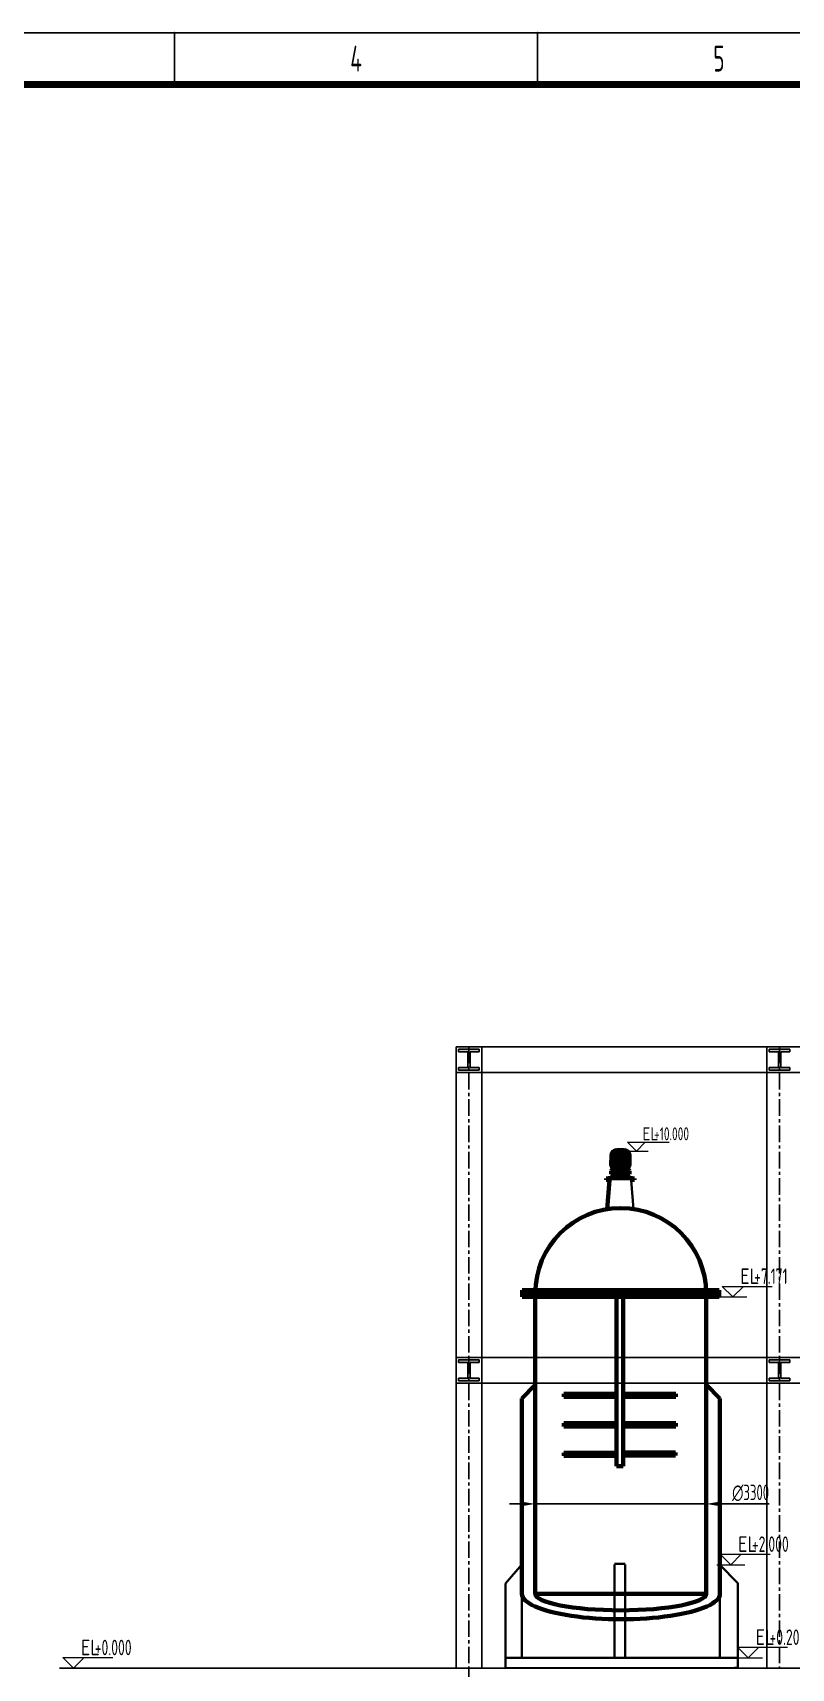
# Model space of a CAD drawing. Header units: millimetres. Extents: x 2250 to 7274, y 852 to 2251.
# Drawn here: x 3482.3 to 3628.8, y 1133.1 to 1448.9 of the extents above; entities that cross this region are included whole.
import ezdxf
from ezdxf.enums import TextEntityAlignment as Align

# ---------------------------------------------------------------- set-up
doc = ezdxf.new("R2010")
doc.units = ezdxf.units.MM
doc.linetypes.add('CENTER', pattern=[50.8, 31.75, -6.35, 6.35, -6.35])
for name, color, linetype, lineweight in [('05-图框与标题栏', 7, 'Continuous', 25), ('09-文本', 7, 'Continuous', 25), ('13-标注', 7, 'Continuous', 15), ('13-标注 @ 1', 7, 'Continuous', 15), ('14-文本', 7, 'Continuous', 25), ('2-建筑物轮廓', 7, 'Continuous', 25), ('5-中心线', 170, 'CENTER', 25), ('6-楼梯&逃生通道', 4, 'Continuous', 25), ('7-设备基础', 140, 'Continuous', 40), ('8-设备轮廓线', 1, 'Continuous', 80), ('9-文本', 7, 'Continuous', 15)]:
    doc.layers.add(name, color=color, linetype=linetype, lineweight=lineweight)
doc.layers.add('3-网格号', color=7, linetype='Continuous', lineweight=25, true_color=0x5bc6e1)
doc.styles.add('5-gbcbig', font='gbenor.shx', dxfattribs={"width": 0.7, "height": 5, "bigfont": 'gbcbig.shx'})
doc.styles.get("Standard").update_dxf_attribs({"font": 'arial.ttf'})
doc.styles.add('图纸中的数字及字母', font='gbenor.shx', dxfattribs={"width": 0.7, "height": 3, "bigfont": 'gbcbig.shx'})
doc.styles.add('工程字', font='gbenor.shx', dxfattribs={"bigfont": 'gbcbig.shx'})
doc.dimstyles.new('ISO-25', dxfattribs={"dimtxt": 2.5, "dimasz": 2.5, "dimexe": 1.25, "dimexo": 0.625, "dimtad": 1, "dimtxsty": 'Standard', "dimcen": 2.5, "dimadec": 0, "dimazin": 0, "dimtfac": 1, "dimtmove": 0, "dimatfit": 3, "dimfxl": 0, "dimarcsym": 0})

# ---------------------------------------------------------------- blocks, each defined once
blk = doc.blocks.new('标高')
at = {"layer": '13-标注'}
for p, q in [((-0.07, 0), (5.35, 0)), ((2.63, 0), (0.58, 2.02)), ((0.58, 2.02), (10.23, 2.02)), ((2.63, 0), (4.68, 2.02))]:
    blk.add_line(p, q, dxfattribs=at)
at = {"layer": '13-标注', "style": '工程字', "width": 0.75}
blk.add_attdef('标高', text='', height=3, dxfattribs=at).set_placement((6.72, 5.48), align=Align.TOP_LEFT)
at = {"layer": '13-标注 @ 1', "insert": (4.04, 5.48), "char_height": 3, "width": 3.6927, "attachment_point": 1, "style": '工程字'}
blk.add_mtext('EL', dxfattribs=at)
blk = doc.blocks.new('*U316')
at = {"layer": '13-标注'}
ref = blk.add_blockref('标高', (3487.54, 1133.11), dxfattribs=at)
ref.add_attrib('标高', '+0.000', dxfattribs={"layer": '13-标注 @ 1', "height": 3, "style": '工程字', "width": 0.75}).set_placement((3494.26, 1138.59), align=Align.TOP_LEFT)
blk = doc.blocks.new('*U328')
at = {"layer": '13-标注'}
ref = blk.add_blockref('标高', (3617.85, 1135.11), dxfattribs=at)
ref.add_attrib('标高', '+0.200', dxfattribs={"layer": '13-标注 @ 1', "height": 3, "style": '工程字', "width": 0.75}).set_placement((3624.57, 1140.58), align=Align.TOP_LEFT)
blk = doc.blocks.new('*U329')
at = {"layer": '13-标注'}
ref = blk.add_blockref('标高', (3614.88, 1204.81), dxfattribs=at)
ref.add_attrib('标高', '+7.171', dxfattribs={"layer": '13-标注 @ 1', "height": 3, "style": '工程字', "width": 0.75}).set_placement((3621.6, 1210.29), align=Align.TOP_LEFT)
blk = doc.blocks.new('*U330')
at = {"layer": '13-标注'}
ref = blk.add_blockref('标高', (3596.67, 1232.97), dxfattribs=dict(at, xscale=0.8354673706024132, yscale=0.8354673706024132, zscale=0.8354673706024132))
ref.add_attrib('标高', '+10.000', dxfattribs={"layer": '13-标注 @ 1', "height": 2.506, "style": '工程字', "width": 0.75}).set_placement((3602.29, 1237.55), align=Align.TOP_LEFT)
blk = doc.blocks.new('*U331')
at = {"layer": '13-标注'}
ref = blk.add_blockref('标高', (3614.46, 1153.07), dxfattribs=at)
ref.add_attrib('标高', '+2.000', dxfattribs={"layer": '13-标注 @ 1', "height": 3, "style": '工程字', "width": 0.75}).set_placement((3621.18, 1158.55), align=Align.TOP_LEFT)
blk = doc.blocks.new('*D216')
at = {"layer": '9-文本', "color": 0, "linetype": 'Continuous', "lineweight": -2, "transparency": 16777216}
for p, q in [((3576.84, 1164.82), (3574.34, 1164.82)), ((3579.34, 1164.82), (3612.34, 1164.82)), ((3624.54, 1164.82), (3614.84, 1164.82))]:
    blk.add_line(p, q, dxfattribs=at)
at = {"layer": '9-文本', "color": 0, "lineweight": 100, "transparency": 16777216}
for points in [[(3576.84, 1165.23), (3576.84, 1164.4), (3579.34, 1164.82)], [(3614.84, 1165.23), (3614.84, 1164.4), (3612.34, 1164.82)]]:
    blk.add_solid(points, dxfattribs=at)
at = {"layer": 'Defpoints', "color": 0, "lineweight": 100, "transparency": 16777216}
for p in [(3579.34, 1164.82), (3612.34, 1164.82)]:
    blk.add_point(p, dxfattribs=at)
at = {"layer": '9-文本', "color": 0, "transparency": 16777216, "insert": (3620.94, 1166.94), "char_height": 3, "width": 3.5, "attachment_point": 5, "style": '图纸中的数字及字母', "bg_fill": 3, "box_fill_scale": 1.1, "bg_fill_color": 256, "bg_fill_true_color": 13158600, "bg_fill_transparency": 0}
blk.add_mtext('∅3300', dxfattribs=at)

msp = doc.modelspace()

# ---------------------------------------------------------------- hatches: boundary and pattern name
at = {"layer": '2-建筑物轮廓'}
h = msp.add_hatch(color=1, dxfattribs=at)
h.dxf.hatch_style = 1
h.paths.add_polyline_path([(3566.288, 1252.111), (3566.288, 1249.111), (3564.538, 1249.111), (3564.538, 1248.611), (3568.538, 1248.611), (3568.538, 1249.111), (3566.788, 1249.111), (3566.788, 1252.111), (3568.538, 1252.111), (3568.538, 1252.611), (3564.538, 1252.611), (3564.538, 1252.111)])
h = msp.add_hatch(color=1, dxfattribs=at)
h.dxf.hatch_style = 1
h.paths.add_polyline_path([(3566.288, 1252.111), (3566.288, 1249.111), (3564.538, 1249.111), (3564.538, 1248.611), (3568.538, 1248.611), (3568.538, 1249.111), (3566.788, 1249.111), (3566.788, 1252.111), (3568.538, 1252.111), (3568.538, 1252.611), (3564.538, 1252.611), (3564.538, 1252.111)])
h = msp.add_hatch(color=1, dxfattribs=at)
h.dxf.hatch_style = 1
h.paths.add_polyline_path([(3626.288, 1252.111), (3626.288, 1249.111), (3624.538, 1249.111), (3624.538, 1248.611), (3628.538, 1248.611), (3628.538, 1249.111), (3626.788, 1249.111), (3626.788, 1252.111), (3628.538, 1252.111), (3628.538, 1252.611), (3624.538, 1252.611), (3624.538, 1252.111)])
h = msp.add_hatch(color=1, dxfattribs=at)
h.dxf.hatch_style = 1
h.paths.add_polyline_path([(3626.288, 1252.111), (3626.288, 1249.111), (3624.538, 1249.111), (3624.538, 1248.611), (3628.538, 1248.611), (3628.538, 1249.111), (3626.788, 1249.111), (3626.788, 1252.111), (3628.538, 1252.111), (3628.538, 1252.611), (3624.538, 1252.611), (3624.538, 1252.111)])
h = msp.add_hatch(color=1, dxfattribs=at)
h.dxf.hatch_style = 1
h.paths.add_polyline_path([(3566.288, 1192.111), (3566.288, 1189.111), (3564.538, 1189.111), (3564.538, 1188.611), (3568.538, 1188.611), (3568.538, 1189.111), (3566.788, 1189.111), (3566.788, 1192.111), (3568.538, 1192.111), (3568.538, 1192.611), (3564.538, 1192.611), (3564.538, 1192.111)])
h = msp.add_hatch(color=1, dxfattribs=at)
h.dxf.hatch_style = 1
h.paths.add_polyline_path([(3566.288, 1192.111), (3566.288, 1189.111), (3564.538, 1189.111), (3564.538, 1188.611), (3568.538, 1188.611), (3568.538, 1189.111), (3566.788, 1189.111), (3566.788, 1192.111), (3568.538, 1192.111), (3568.538, 1192.611), (3564.538, 1192.611), (3564.538, 1192.111)])
h = msp.add_hatch(color=1, dxfattribs=at)
h.dxf.hatch_style = 1
h.paths.add_polyline_path([(3626.288, 1192.111), (3626.288, 1189.111), (3624.538, 1189.111), (3624.538, 1188.611), (3628.538, 1188.611), (3628.538, 1189.111), (3626.788, 1189.111), (3626.788, 1192.111), (3628.538, 1192.111), (3628.538, 1192.611), (3624.538, 1192.611), (3624.538, 1192.111)])
h = msp.add_hatch(color=1, dxfattribs=at)
h.dxf.hatch_style = 1
h.paths.add_polyline_path([(3626.288, 1192.111), (3626.288, 1189.111), (3624.538, 1189.111), (3624.538, 1188.611), (3628.538, 1188.611), (3628.538, 1189.111), (3626.788, 1189.111), (3626.788, 1192.111), (3628.538, 1192.111), (3628.538, 1192.611), (3624.538, 1192.611), (3624.538, 1192.111)])

# ---------------------------------------------------------------- linework, layer by layer
at = {"layer": '05-图框与标题栏'}
for p, q in [((3299.443, 1448.94), (4140.443, 1448.94)), ((3509.693, 1448.94), (3509.693, 1438.94)), ((3579.776, 1448.94), (3579.776, 1438.94))]:
    msp.add_line(p, q, dxfattribs=at)
at = {"layer": '05-图框与标题栏', "const_width": 1.4}
msp.add_lwpolyline([(3324.443, 1438.94), (3324.443, 864.94), (4130.443, 864.94), (4130.443, 1438.94)], close=True, dxfattribs=at)
at = {"layer": '05-图框与标题栏'}
for p in [(3509.693, 1448.94), (3509.693, 1448.94), (3509.693, 1448.94), (3579.776, 1448.94), (3579.776, 1448.94), (3579.776, 1448.94)]:
    msp.add_point(p, dxfattribs=at)
at = {"layer": '14-文本'}
for p, q in [((3564.538, 1252.111), (3564.538, 1252.611)), ((3564.538, 1252.611), (3568.538, 1252.611)), ((3564.538, 1252.111), (3564.538, 1252.611)), ((3564.538, 1252.611), (3568.538, 1252.611)), ((3566.288, 1252.111), (3564.538, 1252.111)), ((3566.288, 1252.111), (3564.538, 1252.111)), ((3566.288, 1249.111), (3566.288, 1252.111)), ((3566.288, 1249.111), (3566.288, 1252.111)), ((3568.538, 1252.111), (3566.788, 1252.111)), ((3566.788, 1252.111), (3566.788, 1249.111)), ((3568.538, 1252.111), (3566.788, 1252.111)), ((3566.788, 1252.111), (3566.788, 1249.111)), ((3568.538, 1252.611), (3568.538, 1252.111)), ((3568.538, 1252.611), (3568.538, 1252.111)), ((3624.538, 1252.111), (3624.538, 1252.611)), ((3624.538, 1252.611), (3628.538, 1252.611)), ((3624.538, 1252.111), (3624.538, 1252.611)), ((3624.538, 1252.611), (3628.538, 1252.611)), ((3626.288, 1252.111), (3624.538, 1252.111)), ((3626.288, 1252.111), (3624.538, 1252.111)), ((3626.288, 1249.111), (3626.288, 1252.111)), ((3626.288, 1249.111), (3626.288, 1252.111)), ((3628.538, 1252.111), (3626.788, 1252.111)), ((3626.788, 1252.111), (3626.788, 1249.111)), ((3628.538, 1252.111), (3626.788, 1252.111)), ((3626.788, 1252.111), (3626.788, 1249.111)), ((3628.538, 1252.611), (3628.538, 1252.111)), ((3628.538, 1252.611), (3628.538, 1252.111)), ((3564.538, 1248.611), (3564.538, 1249.111)), ((3564.538, 1249.111), (3566.288, 1249.111)), ((3564.538, 1248.611), (3564.538, 1249.111)), ((3564.538, 1249.111), (3566.288, 1249.111)), ((3568.538, 1248.611), (3564.538, 1248.611)), ((3568.538, 1248.611), (3564.538, 1248.611)), ((3566.788, 1249.111), (3568.538, 1249.111)), ((3566.788, 1249.111), (3568.538, 1249.111)), ((3568.538, 1249.111), (3568.538, 1248.611)), ((3568.538, 1249.111), (3568.538, 1248.611)), ((3624.538, 1248.611), (3624.538, 1249.111)), ((3624.538, 1249.111), (3626.288, 1249.111)), ((3624.538, 1248.611), (3624.538, 1249.111)), ((3624.538, 1249.111), (3626.288, 1249.111)), ((3628.538, 1248.611), (3624.538, 1248.611)), ((3628.538, 1248.611), (3624.538, 1248.611)), ((3626.788, 1249.111), (3628.538, 1249.111)), ((3626.788, 1249.111), (3628.538, 1249.111)), ((3628.538, 1249.111), (3628.538, 1248.611)), ((3628.538, 1249.111), (3628.538, 1248.611)), ((3564.538, 1192.111), (3564.538, 1192.611)), ((3564.538, 1192.611), (3568.538, 1192.611)), ((3564.538, 1192.111), (3564.538, 1192.611)), ((3564.538, 1192.611), (3568.538, 1192.611)), ((3566.288, 1192.111), (3564.538, 1192.111)), ((3566.288, 1192.111), (3564.538, 1192.111)), ((3566.288, 1189.111), (3566.288, 1192.111)), ((3566.288, 1189.111), (3566.288, 1192.111)), ((3568.538, 1192.111), (3566.788, 1192.111)), ((3566.788, 1192.111), (3566.788, 1189.111)), ((3568.538, 1192.111), (3566.788, 1192.111)), ((3566.788, 1192.111), (3566.788, 1189.111)), ((3568.538, 1192.611), (3568.538, 1192.111)), ((3568.538, 1192.611), (3568.538, 1192.111)), ((3624.538, 1192.111), (3624.538, 1192.611)), ((3624.538, 1192.611), (3628.538, 1192.611)), ((3624.538, 1192.111), (3624.538, 1192.611)), ((3624.538, 1192.611), (3628.538, 1192.611)), ((3626.288, 1192.111), (3624.538, 1192.111)), ((3626.288, 1192.111), (3624.538, 1192.111)), ((3626.288, 1189.111), (3626.288, 1192.111)), ((3626.288, 1189.111), (3626.288, 1192.111)), ((3628.538, 1192.111), (3626.788, 1192.111)), ((3626.788, 1192.111), (3626.788, 1189.111)), ((3628.538, 1192.111), (3626.788, 1192.111)), ((3626.788, 1192.111), (3626.788, 1189.111)), ((3628.538, 1192.611), (3628.538, 1192.111)), ((3628.538, 1192.611), (3628.538, 1192.111)), ((3564.538, 1188.611), (3564.538, 1189.111)), ((3564.538, 1189.111), (3566.288, 1189.111)), ((3564.538, 1188.611), (3564.538, 1189.111)), ((3564.538, 1189.111), (3566.288, 1189.111)), ((3568.538, 1188.611), (3564.538, 1188.611)), ((3568.538, 1188.611), (3564.538, 1188.611)), ((3566.788, 1189.111), (3568.538, 1189.111)), ((3566.788, 1189.111), (3568.538, 1189.111)), ((3568.538, 1189.111), (3568.538, 1188.611)), ((3568.538, 1189.111), (3568.538, 1188.611)), ((3624.538, 1188.611), (3624.538, 1189.111)), ((3624.538, 1189.111), (3626.288, 1189.111)), ((3624.538, 1188.611), (3624.538, 1189.111)), ((3624.538, 1189.111), (3626.288, 1189.111)), ((3628.538, 1188.611), (3624.538, 1188.611)), ((3628.538, 1188.611), (3624.538, 1188.611)), ((3626.788, 1189.111), (3628.538, 1189.111)), ((3626.788, 1189.111), (3628.538, 1189.111)), ((3628.538, 1189.111), (3628.538, 1188.611)), ((3628.538, 1189.111), (3628.538, 1188.611))]:
    msp.add_line(p, q, dxfattribs=at)
at = {"layer": '2-建筑物轮廓', "ltscale": 0.1}
for p, q in [((3564.038, 1193.111), (3564.038, 1253.111)), ((3564.038, 1193.111), (3564.038, 1253.111)), ((3569.038, 1193.111), (3569.038, 1253.111)), ((3569.038, 1193.111), (3569.038, 1253.111)), ((3569.038, 1253.111), (3624.038, 1253.111)), ((3624.038, 1193.111), (3624.038, 1253.111)), ((3624.038, 1193.111), (3624.038, 1253.111)), ((3564.038, 1133.111), (3564.038, 1193.111)), ((3564.038, 1133.111), (3564.038, 1193.111)), ((3564.038, 1193.111), (3809.038, 1193.111)), ((3569.038, 1133.111), (3569.038, 1193.111)), ((3569.038, 1133.111), (3569.038, 1193.111)), ((3569.038, 1193.111), (3624.038, 1193.111)), ((3624.038, 1133.111), (3624.038, 1193.111)), ((3624.038, 1133.111), (3624.038, 1193.111)), ((3487.467, 1133.111), (3869.039, 1133.105)), ((3564.038, 1133.111), (3809.038, 1133.111)), ((3945.61, 1133.111), (3564.038, 1133.105))]:
    msp.add_line(p, q, dxfattribs=at)
at = {"layer": '2-建筑物轮廓'}
for p, q in [((3564.038, 1253.111), (3809.038, 1253.111)), ((3564.038, 1248.111), (3809.038, 1248.111)), ((3564.038, 1248.111), (3869.039, 1248.111)), ((3564.038, 1193.111), (3809.038, 1193.111)), ((3564.038, 1188.111), (3809.038, 1188.111)), ((3564.038, 1188.111), (3869.039, 1188.111))]:
    msp.add_line(p, q, dxfattribs=at)
at = {"layer": '3-网格号', "ltscale": 0.1}
msp.add_line((3566.538, 1133.111), (3566.538, 1033.483), dxfattribs=at)
msp.add_line((3566.538, 1133.111), (3566.538, 1033.483), dxfattribs=at)
at = {"layer": '5-中心线', "ltscale": 0.1}
for p, q in [((3566.538, 1253.111), (3566.538, 1193.111)), ((3566.538, 1253.111), (3566.538, 1193.111)), ((3626.538, 1253.111), (3626.538, 1193.111)), ((3626.538, 1253.111), (3626.538, 1193.111)), ((3566.538, 1193.111), (3566.538, 1133.111)), ((3566.538, 1193.111), (3566.538, 1133.111)), ((3626.538, 1193.111), (3626.538, 1133.111)), ((3626.538, 1193.111), (3626.538, 1133.111))]:
    msp.add_line(p, q, dxfattribs=at)
at = {"layer": '6-楼梯&逃生通道'}
for p, q in [((3564.038, 1253.111), (3564.038, 1223.111)), ((3564.038, 1193.111), (3564.038, 1163.111))]:
    msp.add_line(p, q, dxfattribs=at)
at = {"layer": '7-设备基础'}
for p, q in [((3576.754, 1153.105), (3573.591, 1149.453)), ((3594.639, 1153.277), (3596.702, 1153.277)), ((3594.676, 1135.105), (3594.676, 1153.105)), ((3596.676, 1153.105), (3596.676, 1135.105)), ((3614.97, 1153.07), (3618.434, 1149.49)), ((3573.591, 1149.453), (3573.591, 1133.105)), ((3576.754, 1148.535), (3576.771, 1135.105)), ((3614.97, 1148.535), (3614.97, 1135.105)), ((3618.434, 1149.49), (3618.434, 1133.129)), ((3618.434, 1135.105), (3573.591, 1135.105)), ((3618.434, 1133.129), (3573.591, 1133.109)), ((3617.849, 1133.14), (3618.434, 1133.129))]:
    msp.add_line(p, q, dxfattribs=at)
at = {"layer": '8-设备轮廓线'}
for p, q in [((3594.023, 1230.33), (3594.034, 1232.135)), ((3594.132, 1232.56), (3595.784, 1232.56)), ((3594.315, 1232.56), (3594.304, 1230.044)), ((3594.606, 1232.56), (3594.594, 1230.044)), ((3594.896, 1232.56), (3594.885, 1230.044)), ((3595.004, 1233.105), (3596.565, 1233.105)), ((3595.187, 1232.56), (3595.176, 1230.044)), ((3595.478, 1232.56), (3595.467, 1230.044)), ((3597.436, 1232.56), (3595.784, 1232.56)), ((3595.799, 1232.56), (3595.788, 1230.044)), ((3596.09, 1232.56), (3596.079, 1230.044)), ((3596.381, 1232.56), (3596.37, 1230.044)), ((3596.672, 1232.56), (3596.661, 1230.044)), ((3596.963, 1232.56), (3596.952, 1230.044)), ((3597.254, 1232.56), (3597.243, 1230.044)), ((3597.523, 1230.33), (3597.534, 1232.135)), ((3594.354, 1229.532), (3594.023, 1229.12)), ((3594.023, 1229.12), (3597.523, 1229.12)), ((3594.023, 1228.794), (3597.523, 1228.794)), ((3594.354, 1229.532), (3594.179, 1229.803)), ((3594.354, 1229.532), (3595.773, 1229.532)), ((3594.354, 1229.532), (3595.773, 1229.532)), ((3597.192, 1229.532), (3595.773, 1229.532)), ((3597.192, 1229.532), (3595.773, 1229.532)), ((3597.192, 1229.532), (3597.368, 1229.803)), ((3597.192, 1229.532), (3597.523, 1229.12)), ((3593.034, 1227.683), (3593.398, 1227.683)), ((3593.034, 1227.428), (3593.034, 1227.683)), ((3593.034, 1227.428), (3593.58, 1227.428)), ((3593.657, 1227.348), (3593.228, 1221.739)), ((3593.398, 1227.721), (3595.773, 1227.721)), ((3593.834, 1227.721), (3593.834, 1227.789)), ((3593.834, 1227.789), (3595.773, 1227.789)), ((3594.023, 1228.468), (3595.773, 1228.468)), ((3594.354, 1228.274), (3594.023, 1228.468)), ((3594.354, 1228.274), (3595.773, 1228.274)), ((3594.354, 1228.274), (3594.354, 1227.789)), ((3597.523, 1228.468), (3595.773, 1228.468)), ((3597.192, 1228.274), (3595.773, 1228.274)), ((3597.712, 1227.789), (3595.773, 1227.789)), ((3598.149, 1227.721), (3595.773, 1227.721)), ((3597.192, 1228.274), (3597.523, 1228.468)), ((3597.192, 1228.274), (3597.192, 1227.789)), ((3597.712, 1227.721), (3597.712, 1227.789)), ((3598.512, 1227.428), (3597.967, 1227.428)), ((3598.149, 1227.683), (3598.149, 1227.721)), ((3598.512, 1227.683), (3598.149, 1227.683)), ((3598.512, 1227.428), (3598.512, 1227.683)), ((3576.804, 1205.448), (3576.804, 1206.083)), ((3576.804, 1206.083), (3614.538, 1206.083)), ((3579.342, 1205.448), (3576.804, 1205.448)), ((3576.804, 1204.813), (3576.804, 1205.448)), ((3576.804, 1204.813), (3614.538, 1204.813)), ((3579.342, 1205.448), (3612.341, 1205.448)), ((3579.342, 1205.448), (3612.341, 1205.448)), ((3579.342, 1147.483), (3579.342, 1204.813)), ((3595.036, 1172.114), (3595.036, 1204.813)), ((3595.036, 1204.813), (3596.305, 1204.813)), ((3596.305, 1204.813), (3596.305, 1172.114)), ((3612.341, 1205.448), (3614.88, 1205.448)), ((3612.341, 1147.483), (3612.341, 1204.813)), ((3614.88, 1206.083), (3614.538, 1206.083)), ((3614.88, 1204.813), (3614.538, 1204.813)), ((3614.88, 1205.448), (3614.88, 1206.083)), ((3614.88, 1205.448), (3614.88, 1204.813)), ((3579.342, 1187.816), (3576.754, 1185.201)), ((3612.382, 1187.816), (3614.97, 1185.201)), ((3576.754, 1185.201), (3576.754, 1147.483)), ((3586.152, 1186.105), (3584.883, 1186.105)), ((3584.883, 1186.105), (3584.883, 1185.47)), ((3584.883, 1185.47), (3595.036, 1185.47)), ((3595.036, 1186.105), (3586.152, 1186.105)), ((3596.305, 1186.105), (3606.459, 1186.105)), ((3606.459, 1185.47), (3596.305, 1185.47)), ((3606.459, 1186.105), (3606.459, 1185.47)), ((3614.97, 1185.201), (3614.97, 1147.483)), ((3586.152, 1180.394), (3584.883, 1180.394)), ((3584.883, 1180.394), (3584.883, 1179.76)), ((3584.883, 1179.76), (3595.036, 1179.76)), ((3595.036, 1180.394), (3586.152, 1180.394)), ((3596.305, 1180.433), (3606.459, 1180.433)), ((3606.459, 1179.798), (3596.305, 1179.798)), ((3606.459, 1180.433), (3606.459, 1179.798)), ((3586.152, 1174.707), (3584.883, 1174.707)), ((3584.883, 1174.707), (3584.883, 1174.072)), ((3584.883, 1174.072), (3595.036, 1174.072)), ((3595.036, 1174.707), (3586.152, 1174.707)), ((3595.671, 1172.114), (3595.036, 1172.114)), ((3596.305, 1172.114), (3595.671, 1172.114)), ((3596.278, 1174.774), (3606.432, 1174.774)), ((3606.432, 1174.14), (3596.278, 1174.14)), ((3606.432, 1174.774), (3606.432, 1174.14)), ((3579.342, 1147.483), (3612.341, 1147.483))]:
    msp.add_line(p, q, dxfattribs=at)
at = {"layer": '8-设备轮廓线', "lineweight": 40}
msp.add_line((3597.889, 1227.348), (3598.321, 1221.76), dxfattribs=at)
at = {"layer": '8-设备轮廓线'}
for points in [[(3594.023, 1228.468), (3594.023, 1229.12)], [(3594.066, 1230.044), (3595.773, 1230.044)], [(3597.48, 1230.044), (3595.773, 1230.044)], [(3597.523, 1228.468), (3597.523, 1229.12)]]:
    msp.add_lwpolyline(points, dxfattribs=at)
for centre, radius, start, end in [((3595.004, 1232.135), 0.97, 90, 180), ((3596.565, 1232.135), 0.97, 0, 90), ((3594.993, 1230.33), 0.97, 180, 212.91156), ((3596.554, 1230.33), 0.97, 327.08844, 0), ((3597.967, 1227.35), 0.0776, 90, 181.62327), ((3595.842, 1205.448), 16.5, 0, 180)]:
    msp.add_arc(centre, radius, start, end, dxfattribs=at)
msp.add_ellipse((3595.882, 1147.483), major_axis=(-19.129, 0), ratio=0.2585996, start_param=0, end_param=3.1415927, dxfattribs=at)
at = {"layer": '8-设备轮廓线', "extrusion": (0, 0, -1)}
msp.add_ellipse((3595.841, 1147.483), major_axis=(-16.5, 0), ratio=0.1950846, start_param=3.1415927, end_param=6.2831853, dxfattribs=at)

# ---------------------------------------------------------------- block references
at = {"layer": '09-文本', "lineweight": 100}
for name in ['*U330', '*U329', '*U331', '*U328', '*U316']:
    msp.add_blockref(name, (0, 0), dxfattribs=at)

# ---------------------------------------------------------------- texts
at = {"layer": '05-图框与标题栏', "char_height": 5, "attachment_point": 5, "style": '5-gbcbig'}
for s, insert in [('4', (3544.735, 1443.94)), ('5', (3614.818, 1443.94))]:
    msp.add_mtext_dynamic_manual_height_columns(s, width=70.08333, gutter_width=25, heights=[0], dxfattribs=dict(at, insert=insert))

# ---------------------------------------------------------------- next in the draw order: dimensions: what is measured, and where the dimension line sits
at = {"layer": '9-文本'}
dim = msp.add_diameter_dim_2p(p1=(3579.342, 1164.817), p2=(3612.341, 1164.817), text='<>00', dimstyle='ISO-25', override={"dimtxsty": '图纸中的数字及字母', "dimtfill": 1, "dimarcsym": 1}, dxfattribs=at)
dim.commit()
dim.dimension.update_dxf_attribs({"geometry": '*D216', "text_midpoint": (3620.942, 1166.942)})

doc.saveas('drawing.dxf')
